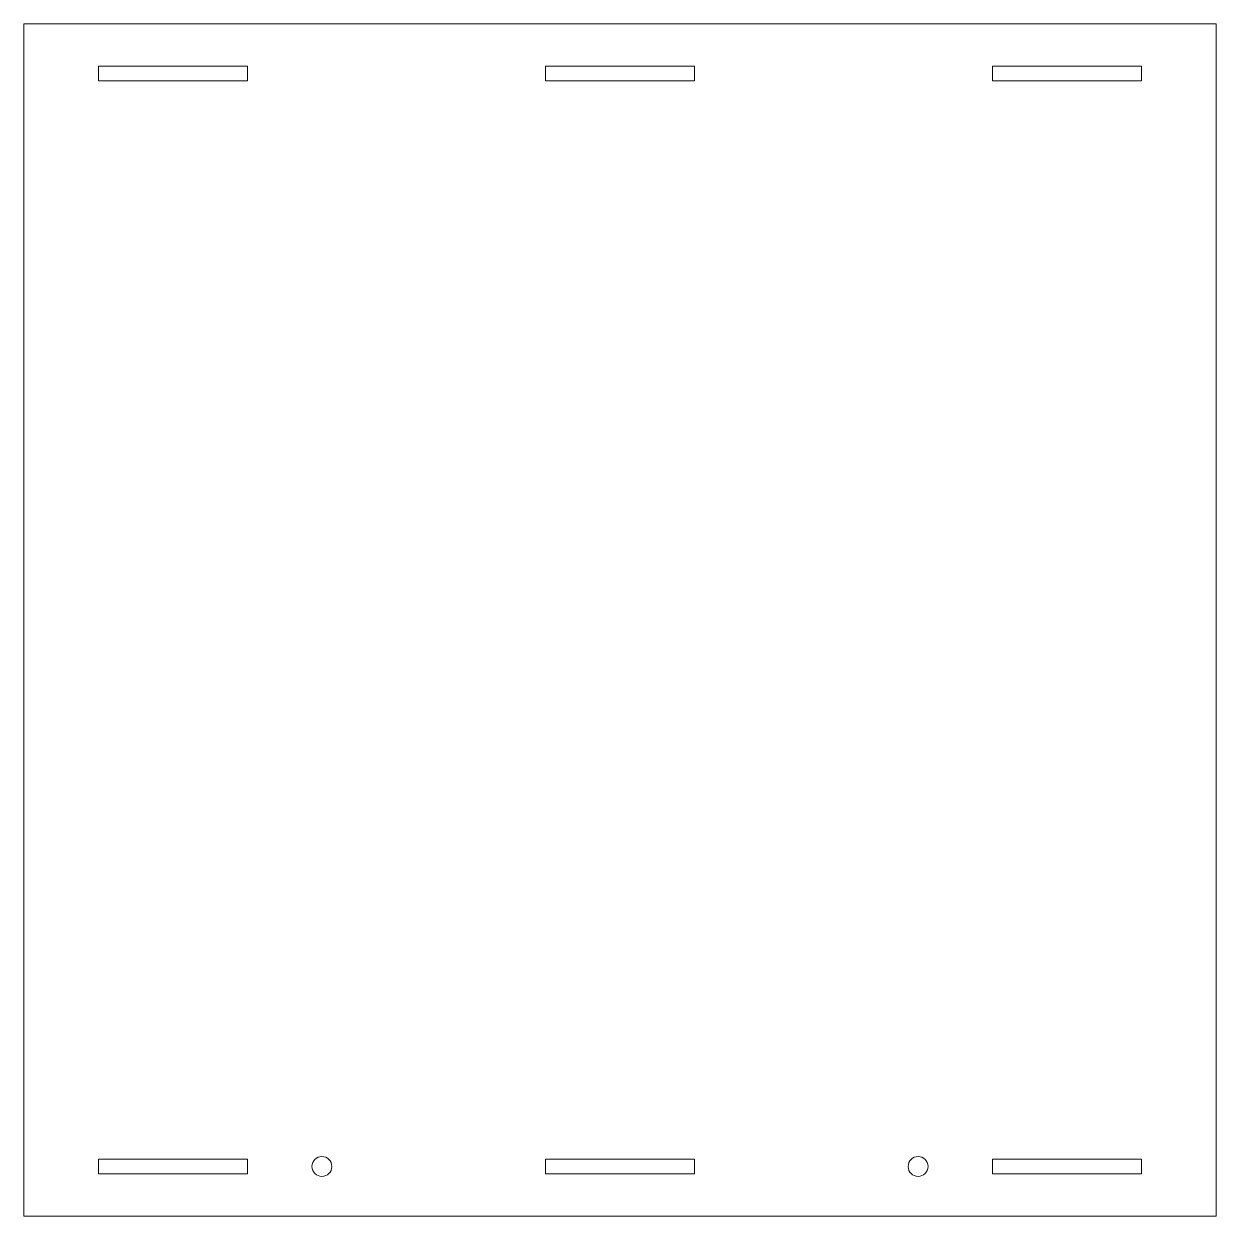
# Model space of a CAD drawing. Header units: millimetres. Extents: x 0 to 240, y 0 to 240.
import ezdxf

# ---------------------------------------------------------------- set-up
doc = ezdxf.new("R2010")
doc.units = ezdxf.units.MM
doc.layers.get('0').update_dxf_attribs({"linetype": 'CONTINUOUS', "lineweight": 0, "true_color": 0x000000})

msp = doc.modelspace()

# ---------------------------------------------------------------- linework, layer by layer
for p, q in [((240, 240), (0, 240)), ((0, 240), (0, 0)), ((240, 0), (240, 240)), ((45, 231.5), (15, 231.5)), ((15, 231.5), (15, 228.5)), ((45, 228.5), (45, 231.5)), ((135, 231.5), (105, 231.5)), ((105, 231.5), (105, 228.5)), ((135, 228.5), (135, 231.5)), ((225, 231.5), (195, 231.5)), ((195, 231.5), (195, 228.5)), ((225, 228.5), (225, 231.5)), ((15, 228.5), (45, 228.5)), ((105, 228.5), (135, 228.5)), ((195, 228.5), (225, 228.5)), ((45, 11.5), (15, 11.5)), ((15, 11.5), (15, 8.5)), ((45, 8.5), (45, 11.5)), ((135, 11.5), (105, 11.5)), ((105, 11.5), (105, 8.5)), ((135, 8.5), (135, 11.5)), ((225, 11.5), (195, 11.5)), ((195, 11.5), (195, 8.5)), ((225, 8.5), (225, 11.5)), ((15, 8.5), (45, 8.5)), ((105, 8.5), (135, 8.5)), ((195, 8.5), (225, 8.5)), ((0, 0), (240, 0))]:
    msp.add_line(p, q)
for centre, radius in [((140, 20), 0), ((60, 10), 2), ((180, 10), 2), ((180, 10), 2), ((180, 10), 0)]:
    msp.add_circle(centre, radius)

doc.saveas('drawing.dxf')
